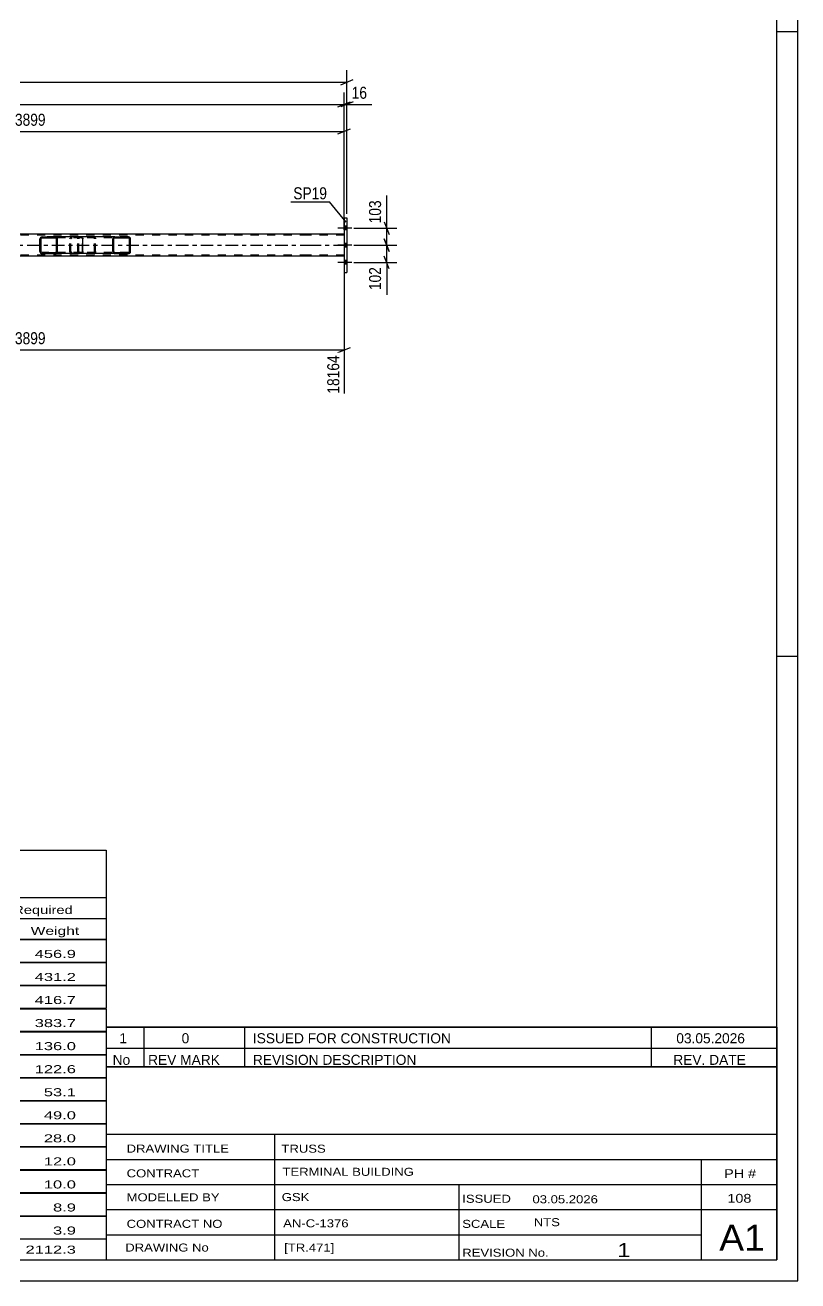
# Model space of a CAD drawing. Header units: millimetres. Extents: x 0 to 841, y 0 to 594.
# Drawn here: x 656.7 to 841, y 0 to 299.6 of the extents above; entities that cross this region are included whole.
import ezdxf

# ---------------------------------------------------------------- set-up
doc = ezdxf.new("R2010")
doc.units = ezdxf.units.MM
doc.linetypes.add('DXK_LINE_DOT2', pattern=[3.9198, 1.9599, -1.9599])
doc.linetypes.add('DXK_LINE_DOT3', pattern=[5.9187, 2.979, -0.9799, 0.9799, -0.9799])
doc.styles.add('Arial Narrow', font='ARIALN.TTF', dxfattribs={"height": 0.2})

# ---------------------------------------------------------------- blocks, each defined once
blk = doc.blocks.new('Unknown-814521622-1135')
at = {"color": 5, "linetype": 'Continuous'}
for p, q in [((841, 0), (841, 594)), ((836, 5), (836, 589)), ((841, 298), (836, 298)), ((841, 149), (836, 149)), ((5, 5), (836, 5)), ((0, 0), (841, 0))]:
    blk.add_line(p, q, dxfattribs=at)
blk = doc.blocks.new('Unknown-814521622-12196')
at = {"color": 7, "linetype": 'Continuous'}
for p, q in [((676, 51.05), (676, 5)), ((676, 51.05), (836, 51.05)), ((836, 51), (836, 5)), ((676, 35), (836, 35)), ((716.14, 35), (716.14, 5)), ((676, 29), (836, 29)), ((818, 5.05), (818, 29.05)), ((676, 23), (836, 23)), ((760.14, 23), (760.14, 5)), ((676, 17), (836, 17)), ((676, 11), (818, 11)), ((676, 5), (836, 5))]:
    blk.add_line(p, q, dxfattribs=at)
at = {"color": 7, "style": 'Arial Narrow'}
for s, height, width, p in [('DRAWING TITLE', 1.9089, 1.425378, (680.88, 30.61)), ('TRUSS', 1.909, 1.425378, (717.81, 30.59)), ('TERMINAL BUILDING', 1.9089, 1.425378, (718.06, 25.07)), ('CONTRACT', 1.909, 1.425378, (680.88, 24.71)), ('GSK', 1.909, 1.425378, (717.88, 19.04)), ('MODELLED BY', 1.9089, 1.425378, (680.88, 18.98)), ('ISSUED', 1.909, 1.425378, (760.94, 18.64)), ('03.05.2026', 1.909, 1.425378, (777.69, 18.52)), ('CONTRACT NO', 1.9089, 1.425378, (680.88, 12.66)), ('AN-C-1376', 1.909, 1.425378, (718.23, 12.78)), ('SCALE', 1.909, 1.425378, (760.94, 12.65)), ('A1', 6.204, 1.25, (822.24, 7.2)), ('[TR.471]', 1.909, 1.425378, (718.46, 6.99)), ('1', 3.34, 1.5, (797.91, 5.68)), ('DRAWING No', 1.909, 1.425378, (680.56, 7)), ('REVISION No.', 1.9089, 1.425378, (760.94, 5.77))]:
    blk.add_text(s, height=height, dxfattribs=dict(at, width=width)).set_placement(p)
at = {"color": 7, "linetype": 'Continuous', "style": 'Arial Narrow'}
for s, height, width, p in [('PH #', 2.1, 1.42538, (823.4, 24.55)), ('108', 2.1, 1.42538, (824.19, 18.65)), ('NTS', 1.909, 1.425378, (778, 13.05))]:
    blk.add_text(s, height=height, dxfattribs=dict(at, width=width)).set_placement(p)
blk = doc.blocks.new('Unknown-814521622-12197')
at = {"color": 7, "linetype": 'Continuous'}
for p, q in [((516, 102.75), (676, 102.75)), ((516, 91.5), (516, 102.75)), ((676, 102.75), (676, 91.5)), ((516, 91.5), (676, 91.5)), ((516, 91.5), (516, 86.5)), ((676, 91.5), (676, 86.5)), ((516, 86.5), (676, 86.5)), ((516, 86.5), (516, 81.5)), ((540, 86.5), (540, 81.5)), ((575.5, 86.5), (575.5, 81.5)), ((601.5, 86.5), (601.5, 81.5)), ((614.5, 86.5), (614.5, 81.5)), ((632, 86.5), (632, 81.5)), ((654, 86.5), (654, 81.5)), ((676, 86.5), (676, 81.5)), ((516, 81.5), (676, 81.5)), ((516, 81.45), (516, 76.05)), ((516, 81.45), (676, 81.45)), ((540, 81.5), (540, 76)), ((575.5, 81.5), (575.5, 76)), ((601.5, 81.5), (601.5, 76)), ((614.5, 81.5), (614.5, 76)), ((632, 81.5), (632, 76)), ((654, 81.5), (654, 76)), ((676, 81.45), (676, 76.05)), ((516, 76.05), (676, 76.05)), ((516, 75.95), (516, 70.55)), ((516, 75.95), (676, 75.95)), ((540, 76), (540, 70.5)), ((575.5, 76), (575.5, 70.5)), ((601.5, 76), (601.5, 70.5)), ((614.5, 76), (614.5, 70.5)), ((632, 76), (632, 70.5)), ((654, 76), (654, 70.5)), ((676, 75.95), (676, 70.55)), ((516, 70.55), (676, 70.55)), ((516, 70.45), (516, 65.05)), ((516, 70.45), (676, 70.45)), ((540, 70.5), (540, 65)), ((575.5, 70.5), (575.5, 65)), ((601.5, 70.5), (601.5, 65)), ((614.5, 70.5), (614.5, 65)), ((632, 70.5), (632, 65)), ((654, 70.5), (654, 65)), ((676, 70.45), (676, 65.05)), ((516, 65.05), (676, 65.05)), ((516, 64.95), (516, 59.55)), ((516, 64.95), (676, 64.95)), ((540, 65), (540, 59.5)), ((575.5, 65), (575.5, 59.5)), ((601.5, 65), (601.5, 59.5)), ((614.5, 65), (614.5, 59.5)), ((632, 65), (632, 59.5)), ((654, 65), (654, 59.5)), ((676, 64.95), (676, 59.55)), ((516, 59.55), (676, 59.55)), ((516, 59.45), (516, 54.05)), ((516, 59.45), (676, 59.45)), ((540, 59.5), (540, 54)), ((575.5, 59.5), (575.5, 54)), ((601.5, 59.5), (601.5, 54)), ((614.5, 59.5), (614.5, 54)), ((632, 59.5), (632, 54)), ((654, 59.5), (654, 54)), ((676, 59.45), (676, 54.05)), ((516, 54.05), (676, 54.05)), ((516, 53.95), (516, 48.55)), ((516, 53.95), (676, 53.95)), ((540, 54), (540, 48.5)), ((575.5, 54), (575.5, 48.5)), ((601.5, 54), (601.5, 48.5)), ((614.5, 54), (614.5, 48.5)), ((632, 54), (632, 48.5)), ((654, 54), (654, 48.5)), ((676, 53.95), (676, 48.55)), ((516, 48.55), (676, 48.55)), ((516, 48.45), (516, 43.05)), ((516, 48.45), (676, 48.45)), ((540, 48.5), (540, 43)), ((575.5, 48.5), (575.5, 43)), ((601.5, 48.5), (601.5, 43)), ((614.5, 48.5), (614.5, 43)), ((632, 48.5), (632, 43)), ((654, 48.5), (654, 43)), ((676, 48.45), (676, 43.05)), ((516, 43.05), (676, 43.05)), ((516, 42.95), (516, 37.55)), ((516, 42.95), (676, 42.95)), ((540, 43), (540, 37.5)), ((575.5, 43), (575.5, 37.5)), ((601.5, 43), (601.5, 37.5)), ((614.5, 43), (614.5, 37.5)), ((632, 43), (632, 37.5)), ((654, 43), (654, 37.5)), ((676, 42.95), (676, 37.55)), ((516, 37.55), (676, 37.55)), ((516, 37.45), (516, 32.05)), ((516, 37.45), (676, 37.45)), ((540, 37.5), (540, 32)), ((575.5, 37.5), (575.5, 32)), ((601.5, 37.5), (601.5, 32)), ((614.5, 37.5), (614.5, 32)), ((632, 37.5), (632, 32)), ((654, 37.5), (654, 32)), ((676, 37.45), (676, 32.05)), ((516, 32.05), (676, 32.05)), ((516, 31.95), (516, 26.55)), ((516, 31.95), (676, 31.95)), ((540, 32), (540, 26.5)), ((575.5, 32), (575.5, 26.5)), ((601.5, 32), (601.5, 26.5)), ((614.5, 32), (614.5, 26.5)), ((632, 32), (632, 26.5)), ((654, 32), (654, 26.5)), ((676, 31.95), (676, 26.55)), ((516, 26.55), (676, 26.55)), ((516, 26.45), (516, 21.05)), ((516, 26.45), (676, 26.45)), ((540, 26.5), (540, 21)), ((575.5, 26.5), (575.5, 21)), ((601.5, 26.5), (601.5, 21)), ((614.5, 26.5), (614.5, 21)), ((632, 26.5), (632, 21)), ((654, 26.5), (654, 21)), ((676, 26.45), (676, 21.05)), ((516, 21.05), (676, 21.05)), ((540, 21), (540, 15.5)), ((575.5, 21), (575.5, 15.5)), ((601.5, 21), (601.5, 15.5)), ((614.5, 21), (614.5, 15.5)), ((632, 21), (632, 15.5)), ((654, 21), (654, 15.5)), ((516, 20.95), (516, 15.55)), ((516, 20.95), (676, 20.95)), ((676, 20.95), (676, 15.55)), ((516, 15.55), (676, 15.55)), ((516, 15.45), (516, 10.05)), ((516, 15.45), (676, 15.45)), ((540, 15.5), (540, 10)), ((575.5, 15.5), (575.5, 10)), ((601.5, 15.5), (601.5, 10)), ((614.5, 15.5), (614.5, 10)), ((632, 15.5), (632, 10)), ((654, 15.5), (654, 10)), ((676, 15.45), (676, 10.05)), ((516, 10.05), (676, 10.05)), ((516, 10), (676, 10)), ((516, 10), (516, 5)), ((632, 10), (632, 5)), ((654, 10), (654, 5)), ((676, 10), (676, 5)), ((516, 5), (676, 5))]:
    blk.add_line(p, q, dxfattribs=at)
at = {"color": 7, "style": 'Arial Narrow'}
for s, height, width, p in [('GENERAL NOTES & WELD DETAILS :', 2.8633, 1.4, (517.15, 95.06)), ('REFER TYP DRAWING TYP-01', 1.9089, 1.6, (600.7, 95.16)), ("MATERIAL LIST FOR ASSEMBLY MK'D", 1.9089, 1.6, (517.15, 87.56)), ('TR471', 1.909, 1.794707, (609.9, 87.47)), ('1', 1.91, 1.794707, (638.08, 87.56)), ('No. Required', 1.9089, 1.6, (647.41, 87.56)), ('Mark', 1.909, 1.7, (517.34, 82.5)), ('Profile', 1.909, 1.7, (550.41, 82.5)), ('Material', 1.909, 1.7, (580.54, 82.56)), ('No.', 1.909, 1.7, (605.5, 82.56)), ('Length', 1.909, 1.7, (616, 82.56)), ('Area', 1.909, 1.7, (638.5, 82.56)), ('Weight', 1.909, 1.7, (658, 82.56))]:
    blk.add_text(s, height=height, dxfattribs=dict(at, width=width)).set_placement(p)
at = {"color": 7, "linetype": 'Continuous', "style": 'Arial Narrow'}
for s, height, width, p in [('M182', 1.909, 1.794707, (517.5, 77.06)), ('SHS100*6', 1.909, 1.794707, (542, 77.06)), ('E350', 1.909, 1.794707, (581.74, 77.06)), ('8', 1.91, 1.794707, (605.86, 77.06)), ('3261', 1.909, 1.794707, (618.58, 77.06)), ('1.3', 1.909, 1.794707, (642.32, 77.06)), ('456.9', 1.909, 1.794707, (658.96, 77.06)), ('BC371', 1.909, 1.794707, (517.5, 71.56)), ('SHS132*6', 1.909, 1.794707, (542, 71.56)), ('E350', 1.909, 1.794707, (581.74, 71.56)), ('1', 1.91, 1.794707, (605.86, 71.56)), ('18164', 1.909, 1.794707, (616.4, 71.56)), ('9.6', 1.909, 1.794707, (642.32, 71.56)), ('431.2', 1.909, 1.794707, (658.96, 71.56)), ('TR471', 1.909, 1.794707, (517.5, 66.06)), ('SHS100*8', 1.909, 1.794707, (542, 66.06)), ('E350', 1.909, 1.794707, (581.74, 66.06)), ('1', 1.91, 1.794707, (605.86, 66.06)), ('18033', 1.909, 1.794707, (616.4, 66.06)), ('7.2', 1.909, 1.794707, (642.32, 66.06)), ('416.7', 1.909, 1.794707, (658.96, 66.06)), ('M177', 1.909, 1.794707, (517.5, 60.56)), ('SHS100*6', 1.909, 1.794707, (542, 60.56)), ('E350', 1.909, 1.794707, (581.74, 60.56)), ('7', 1.91, 1.794707, (605.86, 60.56)), ('3167', 1.909, 1.794707, (618.58, 60.56)), ('1.2', 1.909, 1.794707, (642.32, 60.56)), ('383.7', 1.909, 1.794707, (658.96, 60.56)), ('SP20', 1.909, 1.794707, (517.5, 55.06)), ('PL20*380', 1.909, 1.794707, (542, 55.06)), ('E350', 1.909, 1.794707, (581.74, 55.06)), ('6', 1.91, 1.794707, (605.86, 55.06)), ('380', 1.909, 1.794707, (620.77, 55.06)), ('0.3', 1.909, 1.794707, (642.32, 55.06)), ('136.0', 1.909, 1.794707, (658.96, 55.06)), ('PL581', 1.909, 1.794707, (517.5, 49.56)), ('PL12*300', 1.909, 1.794707, (542, 49.56)), ('E350', 1.909, 1.794707, (581.74, 49.56)), ('14', 1.909, 1.794707, (604.76, 49.56)), ('310', 1.909, 1.794707, (620.77, 49.56)), ('0.2', 1.909, 1.794707, (642.32, 49.56)), ('122.6', 1.909, 1.794707, (658.96, 49.56)), ('SP19', 1.909, 1.794707, (517.5, 44.06)), ('PL16*325', 1.909, 1.794707, (542, 44.06)), ('E350', 1.909, 1.794707, (581.74, 44.06)), ('4', 1.91, 1.794707, (605.86, 44.06)), ('325', 1.909, 1.794707, (620.77, 44.06)), ('0.2', 1.909, 1.794707, (642.32, 44.06)), ('53.1', 1.909, 1.794707, (661.14, 44.06)), ('M1488', 1.909, 1.794707, (517.5, 38.56)), ('RHS100*100*6', 1.9089, 1.794707, (542, 38.56)), ('E350', 1.909, 1.794707, (581.74, 38.56)), ('14', 1.909, 1.794707, (604.76, 38.56)), ('198', 1.909, 1.794707, (620.77, 38.56)), ('0.1', 1.909, 1.794707, (642.32, 38.56)), ('49.0', 1.909, 1.794707, (661.14, 38.56)), ('TB74', 1.909, 1.794707, (517.5, 33.06)), ('RHS150*110*6', 1.9089, 1.794707, (542, 33.06)), ('E350', 1.909, 1.794707, (581.74, 33.06)), ('6', 1.91, 1.794707, (605.86, 33.06)), ('200', 1.909, 1.794707, (620.77, 33.06)), ('0.1', 1.909, 1.794707, (642.32, 33.06)), ('28.0', 1.909, 1.794707, (661.14, 33.06)), ('PL538', 1.909, 1.794707, (517.5, 27.56)), ('PL10*150', 1.909, 1.794707, (542, 27.56)), ('E350', 1.909, 1.794707, (581.74, 27.56)), ('6', 1.91, 1.794707, (605.86, 27.56)), ('170', 1.909, 1.794707, (620.77, 27.56)), ('0.1', 1.909, 1.794707, (642.32, 27.56)), ('12.0', 1.909, 1.794707, (661.14, 27.56)), ('ST33', 1.909, 1.794707, (517.5, 22.06)), ('PL8*100', 1.909, 1.794707, (542, 22.06)), ('E350', 1.909, 1.794707, (581.74, 22.06)), ('24', 1.909, 1.794707, (604.76, 22.06)), ('135', 1.909, 1.794707, (620.77, 22.06)), ('0.0', 1.909, 1.794707, (642.32, 22.06)), ('10.0', 1.909, 1.794707, (661.14, 22.06)), ('ST32', 1.909, 1.794707, (517.5, 16.56)), ('PL8*100', 1.909, 1.794707, (542, 16.56)), ('E350', 1.909, 1.794707, (581.74, 16.56)), ('24', 1.909, 1.794707, (604.76, 16.56)), ('121', 1.909, 1.794707, (620.77, 16.56)), ('0.0', 1.909, 1.794707, (642.32, 16.56)), ('8.9', 1.909, 1.794707, (663.33, 16.56)), ('M1489', 1.909, 1.794707, (517.5, 11.06)), ('RHS100*100*6', 1.9089, 1.794707, (542, 11.06)), ('E350', 1.909, 1.794707, (581.74, 11.06)), ('1', 1.91, 1.794707, (605.86, 11.06)), ('222', 1.909, 1.794707, (620.77, 11.06)), ('0.1', 1.909, 1.794707, (642.32, 11.06)), ('3.9', 1.909, 1.794707, (663.33, 11.06)), ('Total', 1.909, 1.7, (618.33, 6.5)), ('44.5', 1.909, 1.794707, (639.64, 6.5)), ('2112.3', 1.909, 1.794707, (656.77, 6.5))]:
    blk.add_text(s, height=height, dxfattribs=dict(at, width=width)).set_placement(p)
blk = doc.blocks.new('Unknown-814521622-12199')
at = {"color": 7, "linetype": 'Continuous'}
for p, q in [((676, 60.55), (836, 60.55)), ((836, 60.55), (676, 60.55)), ((676, 60.55), (676, 55.55)), ((685, 60.55), (685, 55.55)), ((709, 60.55), (709, 55.55)), ((806, 60.55), (806, 55.55)), ((836, 60.55), (836, 55.55)), ((676, 55.55), (836, 55.55)), ((676, 55.55), (676, 51.05)), ((676, 55.55), (836, 55.55)), ((685, 55.55), (685, 51.05)), ((709, 55.55), (709, 51.05)), ((806, 55.55), (806, 51.05)), ((836, 55.55), (836, 51.05)), ((836, 51.05), (676, 51.05))]:
    blk.add_line(p, q, dxfattribs=at)
at = {"color": 7, "linetype": 'Continuous', "style": 'Arial Narrow'}
for s, height, width, p in [('1', 2.39, 1.196471, (679.16, 56.7)), ('0', 2.39, 1.196471, (694, 56.7)), ('ISSUED FOR CONSTRUCTION', 2.3861, 1.196471, (711, 56.7)), ('03.05.2026', 2.386, 1.196471, (812, 56.7)), ('No', 2.386, 1.2, (677.54, 51.55)), ('REV MARK', 2.386, 1.2, (686, 51.55)), ('REVISION DESCRIPTION', 2.3861, 1.2, (711, 51.55)), ('REV. DATE', 2.386, 1.2, (811.28, 51.55))]:
    blk.add_text(s, height=height, dxfattribs=dict(at, width=width)).set_placement(p)
blk = doc.blocks.new('Bolt-814521622-2808 - 2731')
at = {"linetype": 'Continuous'}
for points in [[(733.44, 250.77), (733.44, 251.65), (732.8, 251.65), (732.8, 250.77)], [(733.44, 250.77), (733.44, 251.65), (732.8, 251.65), (732.8, 250.77)], [(733.44, 250.77), (733.44, 251.65), (732.8, 251.65), (732.8, 250.77)], [(733.44, 246.67), (733.44, 247.55), (732.8, 247.55), (732.8, 246.67)], [(733.44, 246.67), (733.44, 247.55), (732.8, 247.55), (732.8, 246.67)], [(733.44, 242.57), (733.44, 243.45), (732.8, 243.45), (732.8, 242.57)], [(733.44, 242.57), (733.44, 243.45), (732.8, 243.45), (732.8, 242.57)], [(733.44, 242.57), (733.44, 243.45), (732.8, 243.45), (732.8, 242.57)]]:
    blk.add_hatch(color=1, dxfattribs=at).paths.add_polyline_path(points)
at = {"color": 1, "linetype": 'Continuous'}
for p, q in [((734.6, 251.21), (731.28, 251.21)), ((734.6, 251.21), (731.28, 251.21)), ((734.6, 251.21), (731.28, 251.21)), ((733.44, 251.65), (732.8, 251.65)), ((733.44, 251.65), (732.8, 251.65)), ((733.44, 251.65), (732.8, 251.65)), ((733.44, 250.77), (732.8, 250.77)), ((733.44, 250.77), (732.8, 250.77)), ((733.44, 250.77), (732.8, 250.77)), ((734.6, 247.11), (731.28, 247.11)), ((734.6, 247.11), (731.28, 247.11)), ((733.44, 247.55), (732.8, 247.55)), ((733.44, 247.55), (732.8, 247.55)), ((733.44, 246.67), (732.8, 246.67)), ((733.44, 246.67), (732.8, 246.67)), ((734.6, 243.01), (731.28, 243.01)), ((734.6, 243.01), (731.28, 243.01)), ((734.6, 243.01), (731.28, 243.01)), ((733.44, 243.45), (732.8, 243.45)), ((733.44, 243.45), (732.8, 243.45)), ((733.44, 243.45), (732.8, 243.45)), ((733.44, 242.57), (732.8, 242.57)), ((733.44, 242.57), (732.8, 242.57)), ((733.44, 242.57), (732.8, 242.57))]:
    blk.add_line(p, q, dxfattribs=at)
blk = doc.blocks.new('Part-814521622-2914 - 2731')
at = {"color": 2, "linetype": 'Continuous'}
for p, q in [((732.8, 253.61), (733.44, 253.61)), ((732.8, 253.61), (732.8, 240.61)), ((733.44, 253.61), (733.44, 240.61)), ((732.8, 240.61), (733.44, 240.61))]:
    blk.add_line(p, q, dxfattribs=at)
blk = doc.blocks.new('Part-814521622-2860 - 2731')
at = {"color": 7, "linetype": 'DXK_LINE_DOT2'}
for p, q in [((724.18, 249.51), (65.27, 249.51)), ((732.8, 249.51), (724.28, 249.51)), ((732.8, 249.75), (732.8, 244.47)), ((724.18, 244.71), (65.27, 244.71)), ((732.8, 244.71), (724.28, 244.71))]:
    blk.add_line(p, q, dxfattribs=at)
at = {"color": 2, "linetype": 'Continuous'}
for p, q in [((724.18, 249.75), (588.19, 249.75)), ((732.8, 249.75), (724.28, 249.75)), ((724.18, 244.47), (588.19, 244.47)), ((732.8, 244.47), (724.28, 244.47))]:
    blk.add_line(p, q, dxfattribs=at)
at = {"color": 7, "linetype": 'DXK_LINE_DOT3'}
for p, q in [((65.27, 247.11), (724.18, 247.11)), ((724.28, 247.11), (732.8, 247.11))]:
    blk.add_line(p, q, dxfattribs=at)
blk = doc.blocks.new('Part-814521622-2939 - 2731')
at = {"linetype": 'Continuous'}
h = blk.add_hatch(dxfattribs=at)
h.set_pattern_fill('', scale=0.7, style=0, pattern_type=0)
h.set_pattern_definition([(45, (681.773, 248.8128), (-1.57154, 1.57154), [])])
h.paths.add_polyline_path([(681.81, 248.63), (681.77, 248.81), (681.66, 248.97), (681.5, 249.07), (681.3, 249.11), (678.07, 249.11), (677.87, 249.07), (677.7, 248.97), (677.59, 248.81), (677.56, 248.63), (677.56, 245.59), (677.59, 245.41), (677.7, 245.25), (677.87, 245.15), (678.07, 245.11), (681.3, 245.11), (681.5, 245.15), (681.66, 245.25), (681.77, 245.41), (681.81, 245.59)])
h.paths.add_polyline_path([(681.54, 245.5), (681.48, 245.42), (681.4, 245.37), (681.3, 245.35), (678.07, 245.35), (677.97, 245.37), (677.89, 245.42), (677.83, 245.5), (677.81, 245.59), (677.81, 248.63), (677.83, 248.72), (677.89, 248.8), (677.97, 248.85), (678.07, 248.87), (681.3, 248.87), (681.4, 248.85), (681.48, 248.8), (681.54, 248.72), (681.56, 248.63), (681.56, 245.59)])
at = {"color": 7, "linetype": 'DXK_LINE_DOT2'}
for p, q in [((669.21, 248.63), (669.24, 248.81)), ((669.48, 248.72), (669.46, 248.63)), ((669.54, 248.8), (669.48, 248.72)), ((669.52, 249.07), (669.72, 249.11)), ((669.62, 248.85), (669.54, 248.8)), ((669.72, 248.87), (669.62, 248.85)), ((670.2, 249.11), (669.72, 249.11)), ((681.3, 248.87), (669.72, 248.87)), ((672.95, 249.11), (673.15, 249.07)), ((673.05, 248.85), (672.95, 248.87)), ((673.13, 248.8), (673.05, 248.85)), ((673.19, 248.72), (673.13, 248.8)), ((673.21, 248.63), (673.19, 248.72)), ((673.42, 248.81), (673.46, 248.63)), ((681.3, 249.11), (678.07, 249.11)), ((669.21, 245.59), (669.21, 248.63)), ((669.46, 245.59), (669.46, 248.63)), ((673.21, 245.59), (673.21, 248.63)), ((673.46, 245.59), (673.46, 248.63)), ((669.24, 245.41), (669.21, 245.59)), ((669.46, 245.59), (669.48, 245.5)), ((669.48, 245.5), (669.54, 245.42)), ((669.72, 245.11), (669.52, 245.15)), ((669.54, 245.42), (669.62, 245.37)), ((669.62, 245.37), (669.72, 245.35)), ((681.3, 245.35), (669.72, 245.35)), ((670.2, 245.11), (669.72, 245.11)), ((672.95, 245.35), (673.05, 245.37)), ((673.15, 245.15), (672.95, 245.11)), ((673.05, 245.37), (673.13, 245.42)), ((673.13, 245.42), (673.19, 245.5)), ((673.19, 245.5), (673.21, 245.59)), ((673.46, 245.59), (673.42, 245.41)), ((681.3, 245.11), (678.07, 245.11))]:
    blk.add_line(p, q, dxfattribs=at)
at = {"color": 2, "linetype": 'Continuous'}
for p, q in [((678.07, 249.11), (670.2, 249.11)), ((677.59, 248.81), (677.56, 248.63)), ((677.81, 248.63), (677.83, 248.72)), ((677.83, 248.72), (677.89, 248.8)), ((678.07, 249.11), (677.87, 249.07)), ((677.89, 248.8), (677.97, 248.85)), ((677.97, 248.85), (678.07, 248.87)), ((678.07, 249.11), (681.3, 249.11)), ((678.07, 248.87), (681.3, 248.87)), ((681.5, 249.07), (681.3, 249.11)), ((681.3, 248.87), (681.4, 248.85)), ((681.4, 248.85), (681.48, 248.8)), ((681.48, 248.8), (681.54, 248.72)), ((681.54, 248.72), (681.56, 248.63)), ((681.81, 248.63), (681.77, 248.81)), ((677.56, 245.59), (677.56, 248.63)), ((677.81, 245.59), (677.81, 248.63)), ((681.56, 245.59), (681.56, 248.63)), ((681.81, 245.59), (681.81, 248.63)), ((678.07, 245.11), (670.2, 245.11)), ((677.56, 245.59), (677.59, 245.41)), ((677.83, 245.5), (677.81, 245.59)), ((677.89, 245.42), (677.83, 245.5)), ((677.87, 245.15), (678.07, 245.11)), ((677.97, 245.37), (677.89, 245.42)), ((678.07, 245.35), (677.97, 245.37)), ((678.07, 245.35), (681.3, 245.35)), ((678.07, 245.11), (681.3, 245.11)), ((681.4, 245.37), (681.3, 245.35)), ((681.3, 245.11), (681.5, 245.15)), ((681.48, 245.42), (681.4, 245.37)), ((681.54, 245.5), (681.48, 245.42)), ((681.56, 245.59), (681.54, 245.5)), ((681.77, 245.41), (681.81, 245.59))]:
    blk.add_line(p, q, dxfattribs=at)
at = {"color": 7, "linetype": 'DXK_LINE_DOT2'}
for centre, start, end in [((669.7, 248.61), 110.7583, 155.68), ((672.97, 248.61), 24.32, 69.2417), ((669.7, 245.61), 204.32, 249.2417), ((672.97, 245.61), 290.7583, 335.68)]:
    blk.add_arc(centre, 0.496, start, end, dxfattribs=at)
at = {"color": 2, "linetype": 'Continuous'}
for centre, start, end in [((678.05, 248.61), 110.7583, 155.68), ((681.32, 248.61), 24.32, 69.2417), ((678.05, 245.61), 204.32, 249.2417), ((681.32, 245.61), 290.7583, 335.68)]:
    blk.add_arc(centre, 0.496, start, end, dxfattribs=at)
blk = doc.blocks.new('Part-814521622-2968 - 2731')
at = {"linetype": 'Continuous'}
h = blk.add_hatch(dxfattribs=at)
h.set_pattern_fill('', scale=0.7, style=0, pattern_type=0)
h.set_pattern_definition([(45, (664.362, 248.8128), (-1.57154, 1.57154), [])])
h.paths.add_polyline_path([(664.4, 248.63), (664.36, 248.81), (664.25, 248.97), (664.09, 249.07), (663.9, 249.11), (660.71, 249.11), (660.52, 249.07), (660.36, 248.97), (660.25, 248.81), (660.21, 248.63), (660.21, 245.59), (660.25, 245.41), (660.36, 245.25), (660.52, 245.15), (660.71, 245.11), (663.9, 245.11), (664.09, 245.15), (664.25, 245.25), (664.36, 245.41), (664.4, 245.59)])
h.paths.add_polyline_path([(664.13, 245.5), (664.08, 245.42), (663.99, 245.37), (663.9, 245.35), (660.71, 245.35), (660.62, 245.37), (660.54, 245.42), (660.48, 245.5), (660.46, 245.59), (660.46, 248.63), (660.48, 248.72), (660.54, 248.8), (660.62, 248.85), (660.71, 248.87), (663.9, 248.87), (663.99, 248.85), (664.08, 248.8), (664.13, 248.72), (664.15, 248.63), (664.15, 245.59)])
at = {"color": 2, "linetype": 'Continuous'}
for p, q in [((660.25, 248.81), (660.21, 248.63)), ((660.46, 248.63), (660.48, 248.72)), ((660.48, 248.72), (660.54, 248.8)), ((660.71, 249.11), (660.52, 249.07)), ((660.54, 248.8), (660.62, 248.85)), ((660.62, 248.85), (660.71, 248.87)), ((660.71, 249.11), (663.9, 249.11)), ((660.71, 248.87), (663.9, 248.87)), ((670.2, 249.11), (663.9, 249.11)), ((664.09, 249.07), (663.9, 249.11)), ((663.9, 248.87), (663.99, 248.85)), ((663.99, 248.85), (664.08, 248.8)), ((664.08, 248.8), (664.13, 248.72)), ((664.13, 248.72), (664.15, 248.63)), ((664.4, 248.63), (664.36, 248.81)), ((670.2, 249.11), (670.3, 249.07)), ((670.3, 249.07), (670.39, 248.97)), ((670.39, 248.97), (670.45, 248.81)), ((670.45, 248.81), (670.47, 248.63)), ((660.21, 245.59), (660.21, 248.63)), ((660.46, 245.59), (660.46, 248.63)), ((664.15, 245.59), (664.15, 248.63)), ((664.4, 245.59), (664.4, 248.63)), ((670.47, 245.59), (670.47, 248.63)), ((660.21, 245.59), (660.25, 245.41)), ((660.48, 245.5), (660.46, 245.59)), ((660.54, 245.42), (660.48, 245.5)), ((660.52, 245.15), (660.71, 245.11)), ((660.62, 245.37), (660.54, 245.42)), ((660.71, 245.35), (660.62, 245.37)), ((660.71, 245.35), (663.9, 245.35)), ((660.71, 245.11), (663.9, 245.11)), ((663.99, 245.37), (663.9, 245.35)), ((663.9, 245.11), (664.09, 245.15)), ((670.2, 245.11), (663.9, 245.11)), ((664.08, 245.42), (663.99, 245.37)), ((664.13, 245.5), (664.08, 245.42)), ((664.15, 245.59), (664.13, 245.5)), ((664.36, 245.41), (664.4, 245.59)), ((670.3, 245.15), (670.2, 245.11)), ((670.39, 245.25), (670.3, 245.15)), ((670.45, 245.41), (670.39, 245.25)), ((670.47, 245.59), (670.45, 245.41))]:
    blk.add_line(p, q, dxfattribs=at)
at = {"color": 7, "linetype": 'DXK_LINE_DOT2'}
for p, q in [((663.9, 249.11), (660.71, 249.11)), ((670.2, 248.87), (660.71, 248.87)), ((667.36, 248.63), (667.4, 248.81)), ((667.63, 248.72), (667.61, 248.63)), ((667.69, 248.8), (667.63, 248.72)), ((667.67, 249.07), (667.86, 249.11)), ((667.69, 248.8), (667.71, 248.81)), ((667.71, 248.81), (667.77, 248.85)), ((667.77, 248.85), (667.86, 248.87)), ((669.21, 248.87), (669.21, 249.11)), ((670.25, 248.85), (670.2, 248.87)), ((670.29, 248.8), (670.25, 248.85)), ((670.32, 248.72), (670.29, 248.8)), ((670.33, 248.63), (670.32, 248.72)), ((667.36, 245.59), (667.36, 248.63)), ((667.61, 245.59), (667.61, 248.63)), ((670.33, 245.59), (670.33, 248.63)), ((670.2, 245.35), (660.71, 245.35)), ((663.9, 245.11), (660.71, 245.11)), ((667.4, 245.41), (667.36, 245.59)), ((667.61, 245.59), (667.63, 245.5)), ((667.63, 245.5), (667.69, 245.42)), ((667.86, 245.11), (667.67, 245.15)), ((667.69, 245.42), (667.71, 245.41)), ((667.71, 245.41), (667.77, 245.37)), ((667.77, 245.37), (667.86, 245.35)), ((669.21, 245.11), (669.21, 245.35)), ((670.2, 245.35), (670.25, 245.37)), ((670.25, 245.37), (670.29, 245.42)), ((670.29, 245.42), (670.32, 245.5)), ((670.32, 245.5), (670.33, 245.59))]:
    blk.add_line(p, q, dxfattribs=at)
at = {"color": 2, "linetype": 'Continuous'}
for centre, start, end in [((660.7, 248.61), 111.1941, 156.1506), ((663.91, 248.61), 23.8494, 68.8059), ((660.7, 245.6), 203.8494, 248.8059), ((663.91, 245.6), 291.1941, 336.1506)]:
    blk.add_arc(centre, 0.492, start, end, dxfattribs=at)
at = {"color": 7, "linetype": 'DXK_LINE_DOT2'}
for centre, start, end in [((667.85, 248.61), 111.1941, 156.1506), ((667.85, 245.6), 203.8494, 248.8059)]:
    blk.add_arc(centre, 0.492, start, end, dxfattribs=at)
blk = doc.blocks.new('StraightDimension-814521622-3189 - 2731')
at = {"color": 7, "linetype": 'Continuous'}
for p, q in [((582.99, 259.15), (582.99, 277.12)), ((732.8, 250.75), (732.8, 277.12)), ((584.49, 274.87), (581.49, 273.67)), ((582.99, 274.27), (732.8, 274.27)), ((731.3, 273.67), (734.3, 274.87))]:
    blk.add_line(p, q, dxfattribs=at)
at = {"color": 0}
blk.add_wipeout([(662.15, 275.02), (662.15, 279.22), (653.64, 279.22), (653.64, 275.02)], dxfattribs=at)
at = {"color": 3, "style": 'Arial Narrow'}
blk.add_text('3899', height=2.863, dxfattribs=at).set_placement((654.24, 275.62))
blk = doc.blocks.new('StraightDimension-814521622-3148 - 2731')
at = {"color": 7, "linetype": 'Continuous'}
for p, q in [((732.8, 243.47), (732.8, 211.7)), ((582.99, 235.07), (582.99, 211.7)), ((584.49, 222.74), (581.49, 221.54)), ((582.99, 222.14), (732.8, 222.14)), ((731.3, 221.54), (734.3, 222.74))]:
    blk.add_line(p, q, dxfattribs=at)
at = {"color": 0}
blk.add_wipeout([(662.15, 222.89), (662.15, 227.09), (653.64, 227.09), (653.64, 222.89)], dxfattribs=at)
at = {"color": 0, "linetype": 'Continuous'}
blk.add_wipeout([(732.2, 221.44), (728, 221.44), (728, 211.1), (732.2, 211.1)], dxfattribs=at)
at = {"color": 3, "style": 'Arial Narrow'}
blk.add_text('3899', height=2.863, dxfattribs=at).set_placement((654.24, 223.49))
at = {"color": 3, "linetype": 'Continuous', "style": 'Arial Narrow'}
blk.add_text('18164', height=2.863, rotation=90.0002, dxfattribs=at).set_placement((731.6, 211.7))
blk = doc.blocks.new('StraightDimension-814521622-3166 - 2731')
at = {"color": 7, "linetype": 'Continuous'}
for p, q in [((733.44, 254.61), (733.44, 288.87)), ((56.01, 286.02), (733.44, 286.02)), ((731.94, 285.42), (734.94, 286.62))]:
    blk.add_line(p, q, dxfattribs=at)
blk = doc.blocks.new('StraightDimension-814521622-7569 - 2731')
at = {"color": 7, "linetype": 'Continuous'}
for p, q in [((732.8, 254.61), (732.8, 283.56)), ((733.44, 254.61), (733.44, 283.56)), ((731.3, 280.11), (734.3, 281.31)), ((734.94, 281.31), (731.94, 280.11)), ((732.8, 280.71), (733.44, 280.71))]:
    blk.add_line(p, q, dxfattribs=at)
at = {"color": 0}
blk.add_wipeout([(738.82, 281.46), (738.82, 285.66), (733.97, 285.66), (733.97, 281.46)], dxfattribs=at)
at = {"color": 7, "linetype": 'Continuous'}
blk.add_line((733.44, 280.71), (739.35, 280.71), dxfattribs=at)
blk.add_line((733.44, 280.71), (739.35, 280.71), dxfattribs=at)
at = {"color": 3, "style": 'Arial Narrow'}
blk.add_text('16', height=2.863, dxfattribs=at).set_placement((734.57, 282.06))
blk = doc.blocks.new('StraightDimension-814521622-11273 - 2731')
at = {"color": 7, "linetype": 'Continuous'}
for p, q in [((742.32, 252.71), (743.52, 249.71)), ((735.08, 251.21), (745.32, 251.21)), ((742.92, 247.11), (742.92, 251.21)), ((735.08, 247.11), (745.32, 247.11)), ((743.52, 245.61), (742.32, 248.61))]:
    blk.add_line(p, q, dxfattribs=at)
at = {"color": 0}
blk.add_wipeout([(742.17, 258.42), (737.97, 258.42), (737.97, 251.73), (742.17, 251.73)], dxfattribs=at)
at = {"color": 7, "linetype": 'Continuous'}
blk.add_line((742.92, 251.21), (742.92, 258.94), dxfattribs=at)
blk.add_line((742.92, 251.21), (742.92, 258.94), dxfattribs=at)
at = {"color": 3, "style": 'Arial Narrow'}
blk.add_text('103', height=2.863, rotation=90.0002, dxfattribs=at).set_placement((741.57, 252.33))
blk = doc.blocks.new('StraightDimension-814521622-7570 - 2731')
at = {"color": 7, "linetype": 'Continuous'}
for p, q in [((732.8, 254.61), (732.8, 283.56)), ((56.65, 280.71), (732.8, 280.71)), ((731.3, 280.11), (734.3, 281.31))]:
    blk.add_line(p, q, dxfattribs=at)
blk = doc.blocks.new('StraightDimension-814521622-11274 - 2731')
at = {"color": 7, "linetype": 'Continuous'}
for p, q in [((735.08, 247.11), (745.32, 247.11)), ((742.32, 248.61), (743.52, 245.61)), ((742.92, 243.01), (742.92, 247.11)), ((735.08, 243.01), (745.32, 243.01)), ((743.52, 241.51), (742.32, 244.51))]:
    blk.add_line(p, q, dxfattribs=at)
at = {"color": 0}
blk.add_wipeout([(742.17, 242.48), (737.97, 242.48), (737.97, 235.8), (742.17, 235.8)], dxfattribs=at)
at = {"color": 7, "linetype": 'Continuous'}
blk.add_line((742.92, 243.01), (742.92, 235.27), dxfattribs=at)
blk.add_line((742.92, 243.01), (742.92, 235.27), dxfattribs=at)
at = {"color": 3, "style": 'Arial Narrow'}
blk.add_text('102', height=2.863, rotation=90.0002, dxfattribs=at).set_placement((741.57, 236.4))
blk = doc.blocks.new('Mark-814521622-2910 - 2731')
at = {"color": 0}
blk.add_wipeout([(728.68, 258.07), (728.68, 261.07), (720.64, 261.07), (720.64, 258.07)], dxfattribs=at)
blk.add_wipeout([(728.68, 258.07), (728.68, 261.07), (720.64, 261.07), (720.64, 258.07)], dxfattribs=at)
at = {"color": 30, "linetype": 'Continuous'}
for p in [(720.04, 257.47), (733.21, 252.64)]:
    blk.add_line(p, (729.28, 257.47), dxfattribs=at)
at = {"color": 3, "style": 'Arial Narrow'}
blk.add_text('SP19', height=2.863, dxfattribs=at).set_placement((720.64, 258.07))

msp = doc.modelspace()

# ---------------------------------------------------------------- block references
for name in ['Unknown-814521622-1135', 'Part-814521622-2914 - 2731', 'Part-814521622-2860 - 2731', 'Part-814521622-2968 - 2731', 'Part-814521622-2939 - 2731', 'Bolt-814521622-2808 - 2731', 'Unknown-814521622-12197', 'Unknown-814521622-12199', 'Unknown-814521622-12196']:
    msp.add_blockref(name, (0, 0))

# ---------------------------------------------------------------- next in the draw order: block references
for name in ['StraightDimension-814521622-3189 - 2731', 'StraightDimension-814521622-3148 - 2731']:
    msp.add_blockref(name, (0, 0))

# ---------------------------------------------------------------- next in the draw order: block references
msp.add_blockref('StraightDimension-814521622-3166 - 2731', (0, 0))

# ---------------------------------------------------------------- next in the draw order: block references
msp.add_blockref('StraightDimension-814521622-7569 - 2731', (0, 0))

# ---------------------------------------------------------------- next in the draw order: block references
msp.add_blockref('StraightDimension-814521622-11273 - 2731', (0, 0))

# ---------------------------------------------------------------- next in the draw order: block references
for name in ['StraightDimension-814521622-7570 - 2731', 'StraightDimension-814521622-11274 - 2731']:
    msp.add_blockref(name, (0, 0))

# ---------------------------------------------------------------- next in the draw order: block references
msp.add_blockref('Mark-814521622-2910 - 2731', (0, 0))

doc.saveas('drawing.dxf')
